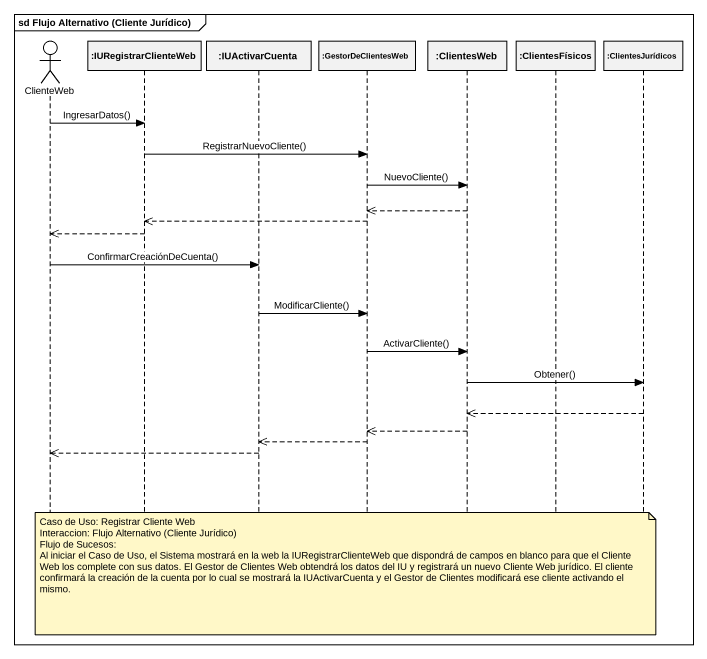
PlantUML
@startuml
mainframe sd Flujo Alternativo (Cliente Jurídico)
hide footbox
actor ClienteWeb
participant ":IURegistrarClienteWeb" as IURegistrarClienteWeb
participant ":IUActivarCuenta" as IUActivarCuenta
participant ":GestorDeClientesWeb" as GestorDeClientesWeb
participant ":ClientesWeb" as ClientesWeb
participant ":ClientesFísicos" as ClientesFísicos
participant ":ClientesJurídicos" as ClientesJurídicos

ClienteWeb -> IURegistrarClienteWeb : IngresarDatos()
IURegistrarClienteWeb -> GestorDeClientesWeb : RegistrarNuevoCliente()
GestorDeClientesWeb -> ClientesWeb : NuevoCliente()
ClientesWeb -->> GestorDeClientesWeb
GestorDeClientesWeb -->> IURegistrarClienteWeb
IURegistrarClienteWeb -->> ClienteWeb
ClienteWeb -> IUActivarCuenta : ConfirmarCreaciónDeCuenta()
IUActivarCuenta -> GestorDeClientesWeb : ModificarCliente()
GestorDeClientesWeb -> ClientesWeb : ActivarCliente()
ClientesWeb -> ClientesJurídicos : Obtener()
ClientesJurídicos -->> ClientesWeb
ClientesWeb -->> GestorDeClientesWeb
GestorDeClientesWeb -->> IUActivarCuenta
IUActivarCuenta -->> ClienteWeb
note over GestorDeClientesWeb
  Caso de Uso: Registrar Cliente Web
  Interaccion: Flujo Alternativo (Cliente Jurídico)
  Flujo de Sucesos:
  Al iniciar el Caso de Uso, el Sistema mostrará en la web la IURegistrarClienteWeb que dispondrá de campos en blanco para que el Cliente Web los complete con sus datos. El Gestor de Clientes Web obtendrá los datos del IU y registrará un nuevo Cliente Web jurídico. El cliente confirmará la creación de la cuenta por lo cual se mostrará la IUActivarCuenta y el Gestor de Clientes modificará ese cliente activando el mismo.
end note
@enduml
